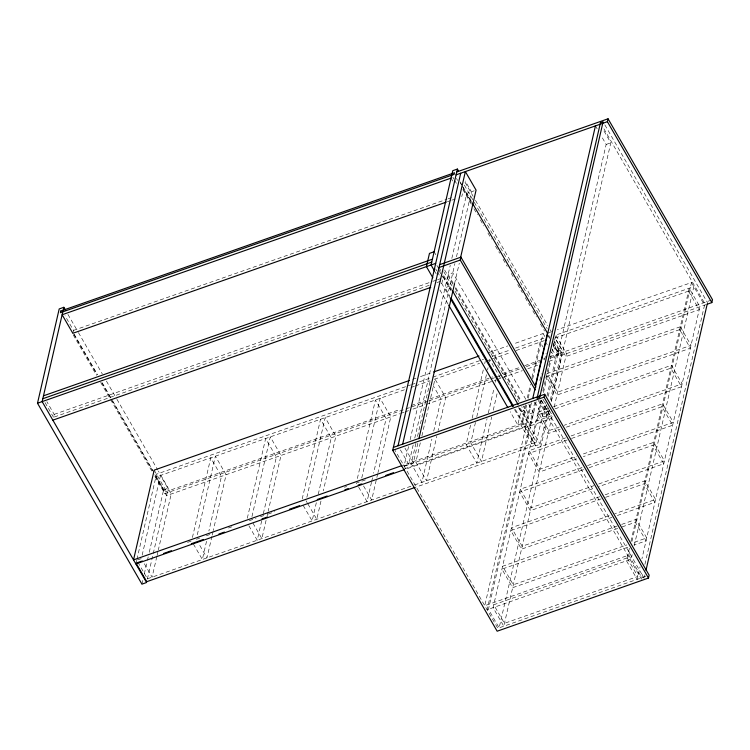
<?xml version="1.0" encoding="UTF-8"?>
<svg xmlns="http://www.w3.org/2000/svg" width="750" height="750" viewBox="0 0 750 750"><rect width="100%" height="100%" fill="white"/><g stroke="black" fill="none" stroke-linecap="round" stroke-linejoin="round"><path stroke-width="0.56" stroke-dasharray="3.75 2.81" d="M429.188 285.309L53.522 417.272L54.188 414.375L46.856 401.681M72.834 333.3L73.5 330.413L65.044 315.759M135.872 563.953L136.734 560.231M136.922 559.406L156.516 474.197L410.644 384.928M142.162 555.178L160.5 475.463L171.206 494.016L158.372 549.816M141.938 584.138L142.988 579.591M144.291 573.909L147.169 561.413M147.431 560.278L148.209 556.866M149.259 552.319L163.631 489.834L154.875 474.675M427.987 401.156L164.841 493.594L165.225 491.934L154.716 473.747M147.366 579.094L168.272 488.203L158.353 471.019M156.806 556.65L152.091 577.153L142.5 560.55M157.069 555.516L158.109 550.959M192.413 537.525L210.75 457.809L221.456 476.363L208.884 531.028M197.316 534.759L215.391 456.178L226.106 474.731L213.272 530.531M206.531 541.275L202.341 559.5L192.75 542.897M211.959 536.231L206.981 557.869L199.088 544.191M212.222 535.087L213.009 531.675M247.312 518.241L265.641 438.525L276.356 457.078L262.734 516.3M251.953 516.609L270.291 436.894L281.006 455.447L268.172 511.247M261.684 520.856L257.231 540.216L248.775 525.562M266.072 520.359L261.881 538.584L252.3 521.981M267.122 515.803L267.909 512.391M302.203 498.956L320.541 419.241L331.256 437.794L317.897 495.872M306.853 497.325L325.191 417.609L335.897 436.163L323.325 490.828M316.322 502.706L312.131 520.931L302.55 504.328M320.972 501.075L316.781 519.3L307.753 503.672M357.366 478.538L375.441 399.956L386.147 418.509L373.575 473.175M361.744 478.041L380.081 398.325L390.797 416.878L377.963 472.678M371.484 482.288L367.031 501.647L358.012 486.019M371.747 481.144L372.525 477.731M377.7 473.822L371.672 500.016L362.091 483.412M441.778 283.547L443.109 277.753L441.422 274.819M461.756 196.688L462.422 193.791M408.553 446.578L404.091 465.966L413.381 462.703L417.844 443.316M410.128 439.734L450.262 265.247M451.828 258.403L466.781 193.397L474.216 190.791M413.194 444.947L408.741 464.334L400.284 449.691M414.769 438.103L454.903 263.616M456.478 256.772L471.431 191.766L465.225 181.022M415.931 443.306L411.216 463.809L421.922 482.362L431.878 439.088M417.497 436.472L430.331 380.672M454.566 283.65L459.291 263.128M420.309 442.819L415.856 462.178L426.572 480.731L436.791 436.312M421.884 435.984L434.981 379.041L445.697 397.594L438.094 430.622M433.716 431.109L441.047 399.225L433.153 385.556M470.559 425.166L466.106 444.525L476.822 463.078L487.041 418.659M472.134 418.331L483.656 368.222M484.706 363.666L485.231 361.388M475.472 422.391L470.756 442.894L481.472 461.447L491.681 417.028M476.784 416.7L486.469 374.559M487.519 370.003L488.044 367.725M489.356 362.034L489.881 359.756L500.588 378.309M488.344 412.969L494.109 387.909M495.422 382.219L495.947 379.941M493.256 410.194L497.447 391.978M518.513 407.606L520.856 411.666L517.809 424.903L510.188 411.713M525.722 404.738L521.006 425.241L531.722 443.794L541.669 400.519M527.297 397.913L530.438 384.244M532.013 377.409L540.131 342.103L542.944 346.988M526.631 405.094L522.45 423.272L403.125 465.188M528.206 398.278L531.075 385.781M532.641 378.966L543.094 333.516L513.263 343.997M530.109 404.25L524.794 427.331L405.469 469.247M531.459 402.694L484.763 605.7L628.781 555.112L630.094 549.403M534.853 402.197L487.106 609.759L631.125 559.163L632.175 554.606M539.831 380.522L541.406 373.678M544.556 360L546.131 353.156M528.778 404.466L533.456 412.566L530.409 425.803L519.281 406.519M536.175 401.728L488.438 609.291L499.144 627.844L549.253 410.016M540.825 400.097L493.078 607.659L503.794 626.213L552.319 415.228M542.925 390.975L555.778 335.091L693.825 286.594L634.275 545.484M543.506 392.55L550.837 360.656M548.513 407.897L540.15 444.253L535.509 445.884L545.531 402.3M547.003 395.897L557.203 351.581L553.116 344.503M549.422 409.678L548.109 415.378L543.469 417.009L546.356 404.466M548.184 396.478L606.159 144.441L601.087 135.647M550.631 358.069L558.544 355.294L558.919 353.634L553.088 343.528M550.35 399.938L561.844 349.95L554.841 337.819M551.344 400.894L561.844 355.275L553.95 341.606M551.259 401.691L610.809 142.809L602.916 129.131M554.156 407.241L566.484 353.644L555.778 335.091M629.372 548.25L626.484 560.803L637.191 579.356L640.078 566.803M630.947 541.406L689.175 288.225L699.891 306.778L641.916 558.825M631.931 541.425L691.481 282.534L557.353 329.653M641.756 578.072L643.153 572.016M644.906 564.403L704.878 303.656L603.938 128.831M644.419 577.134L644.934 574.856M73.5 330.413L446.953 199.219M448.059 198.834L451.378 197.672M606.159 144.441L610.809 142.809M447.394 201.731L450.712 200.569M451.819 200.175L455.128 199.012M54.188 414.375L432.066 281.634M433.172 281.25L436.481 280.078M437.587 279.694L440.906 278.531M436.922 282.591L442.444 280.65M449.738 286.069L445.097 287.7L449.775 295.8M412.716 379.322L416.034 378.15M420.45 376.603L432.609 372.328M487.856 352.922L507.741 345.938M550.753 331.969L547.453 333.131L549.216 336.169M411.75 384.544L415.059 383.372M419.484 381.825L431.634 377.55M432.741 377.166L483.562 359.316M492.403 356.203L510.084 349.997M515.606 348.056L544.331 337.969M404.456 389.766L155.85 477.094L166.566 495.647L399.694 413.747M411.084 387.431L414.394 386.269M415.5 385.884L429.862 380.841M434.288 379.284L479.587 363.375M486.216 361.041L510.525 352.5M516.047 350.559L544.772 340.472M163.631 489.834L168.272 488.203M557.203 351.581L561.844 349.95M165.225 491.934L400.116 409.425M411.15 405.544L425.484 400.509M429.891 398.962L492.75 376.884M502.678 373.397L520.322 367.2M524.738 365.644L544.584 358.669M550.097 356.737L558.919 353.634M711.394 300.075L561.178 352.847L554.175 340.716M429.094 400.763L521.044 368.466M526.322 366.609L541.791 361.172M706.312 304.528L560.513 355.744L553.509 343.612M400.8 413.363L404.119 412.2M405.225 411.806L408.534 410.644M412.959 409.097L425.109 404.822M426.216 404.438L495.825 379.988M496.931 379.594L501.347 378.047M502.453 377.653L522.337 370.669M527.859 368.728L537.806 365.241M548.859 361.359L555.487 359.025L551.541 352.191M520.856 411.666L525.497 410.034L523.153 405.975M533.456 412.566L528.816 414.197L524.138 406.097M547.978 408.656L538.05 412.134L548.766 430.688L559.791 426.816M553.491 406.716L671.456 365.278L682.163 383.831L564.197 425.269M549.516 410.775L537.384 415.031L548.1 433.584L560.222 429.328M555.028 408.834L670.791 368.175L681.497 386.728L565.734 427.387M137.662 559.903L141.375 558.6M187.556 542.372L191.972 540.825M196.397 539.269L199.706 538.106M206.334 535.781L210.759 534.225M228.441 528.019L231.75 526.847M249.309 520.678L256.059 518.316M260.475 516.759L263.794 515.597M268.209 514.041L274.838 511.716M344.447 487.266L346.659 486.487M365.447 479.887L356.316 483.094L357.441 485.044M404.119 466.303L525.656 423.609L536.362 442.162L412.613 485.634M404.55 468.806L524.991 426.506L535.697 445.059L416.372 486.975M147.441 578.784L411.516 486.019M565.575 437.887L529.191 450.666L539.906 469.219L576.281 456.441M571.087 435.947L662.597 403.8L673.303 422.353L581.794 454.5M567.112 440.006L528.525 453.562L539.241 472.116L577.828 458.559M571.519 438.459L661.931 406.697L672.638 425.25L583.341 456.619M582.066 467.503L520.331 489.187L531.038 507.741L593.888 485.662M587.578 465.562L653.728 442.331L664.444 460.884L598.294 484.116M583.612 469.622L519.666 492.084L530.372 510.637L594.319 488.175M589.125 467.681L653.062 445.219L663.778 463.772L598.734 486.628M599.672 496.734L511.472 527.709L522.178 546.262L610.378 515.288M605.184 494.794L644.869 480.853L655.584 499.406L614.794 513.731M601.209 498.853L510.806 530.606L521.512 549.159L611.916 517.406M605.616 497.306L644.203 483.75L654.919 502.303L616.331 515.859M617.269 525.966L502.613 566.241L513.319 584.794L626.878 544.903M621.675 524.409L636.009 519.375L646.725 537.928L632.391 542.962M617.7 528.469L501.938 569.138L512.653 587.691L629.522 546.638M622.116 526.922L635.344 522.272L646.059 540.825L633.928 545.091M645.825 576.319L497.822 628.312L395.128 450.45M604.837 124.866L707.531 302.728M691.481 282.534L704.531 305.147M595.444 125.888L597.141 128.812M464.991 182.194L473.156 196.341M475.491 200.381L547.837 325.697M550.172 329.738L551.344 331.762M464.325 185.091L473.663 201.253M474.244 202.266L547.172 328.594M460.153 181.922L462.488 185.963M463.078 186.975L471.825 202.134M460.312 182.85L461.484 184.866M462.066 185.878L471.403 202.05M548.419 335.447L549.591 337.472M463.266 188.878L471.431 203.025M548.447 336.422L549.609 338.447M456.431 178.434L457.603 180.459M462.853 189.553L471.609 204.713M473.944 208.753L477.441 214.819M480.356 219.872L483.863 225.938M487.941 233.006L491.447 239.072M495.525 246.15L499.612 253.219M503.109 259.284L507.197 266.363M511.284 273.431L514.781 279.497M517.697 284.55L522.366 292.631M525.281 297.684L529.95 305.775M532.866 310.828L536.372 316.894M540.45 323.962L544.538 331.041M553.294 346.2L558.544 355.294M452.841 177.188L453.966 179.138M454.528 180.122L456.788 184.022M543.094 333.516L544.856 336.562M552.206 349.294L556.153 356.128M451.613 179.109L452.738 181.059M545.334 341.447L547.594 345.356M542.944 399.206L552.319 415.444L531.075 422.906L521.709 406.669M541.462 400.416L644.156 578.278M541.106 400.078L551.653 418.341L525.769 427.434L515.241 409.209M539.653 400.734L548.109 415.378M628.781 555.112L641.841 577.716M538.228 400.331L641.494 579.206M535.012 402.366L543.469 417.009M525.853 399.403L452.784 272.831L448.134 274.462L453.403 283.575M455.738 287.625L521.213 401.034M434.109 251.756L435.872 254.794M444.656 270.019L452.859 284.222M455.203 288.281L520.228 400.903M443.794 271.725L451.997 285.928M454.922 291L518.775 401.597M439.031 267.516L440.784 270.562M443.719 275.634L452.081 290.119M436.884 265.378L439.219 269.419M443.297 276.497L450.881 289.631M519.15 407.869L540.15 444.253M438.253 268.603L440.597 272.662M442.941 276.722L451.144 290.925M439.725 271.894L440.859 273.844M435.684 268.931L436.809 270.881M437.372 271.856L439.631 275.766M435.019 271.828L436.144 273.778M441.572 283.181L449.812 297.459M514.5 409.5L535.509 445.884M439.894 289.959L448.097 304.163M404.925 448.059L413.381 462.703M306.066 500.747L307.191 502.697M67.922 314.381L77.841 331.556M78.422 332.569L102.347 374.006M106.425 381.075L116.344 398.259M116.934 399.272L157.772 470.006M154.172 470.138L167.231 492.75M74.203 334.284L97.538 374.709M102.206 382.791L112.125 399.975M112.706 400.978L154.134 472.734M73.781 334.2L97.116 374.625M101.784 382.706L152.541 470.634M73.238 334.931L96.572 375.347M100.659 382.425L109.997 398.597M110.578 399.609L152.006 471.356M154.922 476.409L164.841 493.594M137.859 562.181L146.878 577.809M45.066 402.619L53.522 417.272M688.509 291.122L555.112 337.987L565.819 356.541L699.225 309.675L688.509 291.122M680.316 326.756L546.909 373.612L557.625 392.166L691.031 345.309L680.316 326.756M679.65 329.644L546.244 376.509L556.959 395.062L690.356 348.197L679.65 329.644M627.15 557.906L493.744 604.763L504.459 623.316L637.856 576.459L627.15 557.906"/><path stroke-width="1.12" d="M63.834 307.303L42.15 401.606L146.588 582.506L141.938 584.138L37.5 403.238L59.194 308.934L63.834 307.303L65.587 310.341M393.384 447.413L544.697 394.256L649.144 575.156L648.478 578.053L497.156 631.209L392.709 450.309L457.406 169.05L452.756 170.691L431.072 264.994L434.587 271.078M398.025 445.781L460.716 173.212M402.675 444.15L465.366 171.581L476.072 190.134L460.603 257.419M418.894 438.759L454.566 283.65M535.247 389.925L460.266 260.053L460.931 257.156L439.697 264.619M535.388 385.594L547.453 333.131M532.753 398.456L595.444 125.888M648.478 578.053L544.031 397.153L544.697 394.256M707.419 304.134L711.834 302.587L607.397 121.688L608.062 118.791L456.741 171.947M645.984 570.309L707.269 303.863M711.834 302.587L712.5 299.691L608.062 118.791M456.075 174.844L607.397 121.688M451.05 178.134L62.128 314.747L72.834 333.3L446.288 202.116M434.109 251.756L429.469 253.387L426.422 266.625L432.863 277.781M43.481 395.822L432.403 259.2M42.816 398.719L431.737 262.097M37.5 403.238L435.712 263.363M439.031 267.516L460.266 260.053M52.856 420.159L430.734 287.428M409.406 380.484L154.172 470.138L133.528 559.894L402.019 465.581M433.716 371.944L479.016 356.034M392.709 450.309L544.031 397.153M141.591 561.188L136.059 563.128L146.775 581.681L415.266 487.359M163.688 553.425L171.422 550.706M191.306 543.722L203.466 539.447M218.934 534.019L224.456 532.078M262.022 518.878L267.544 516.938M289.641 509.175L299.587 505.678M317.269 499.472L327.206 495.975M344.887 489.769L348.206 488.606M358.144 485.109L361.462 483.947M385.772 475.406L393.506 472.688M135.872 563.953L404.363 469.641M457.406 169.05L458.569 171.075M472.406 203.138L547.678 333.506M460.931 257.156L535.913 387.037M452.503 290.85L518.137 404.541M450.938 297.825L513.488 406.172M450.319 298.341L512.756 406.472M448.688 305.175L507.853 407.653M60.778 311.044L60.403 312.694L454.106 174.394L454.481 172.744L60.778 311.044M600.441 122.766L537.056 398.316L539.709 397.378L603.094 121.828L600.441 122.766"/></g></svg>
